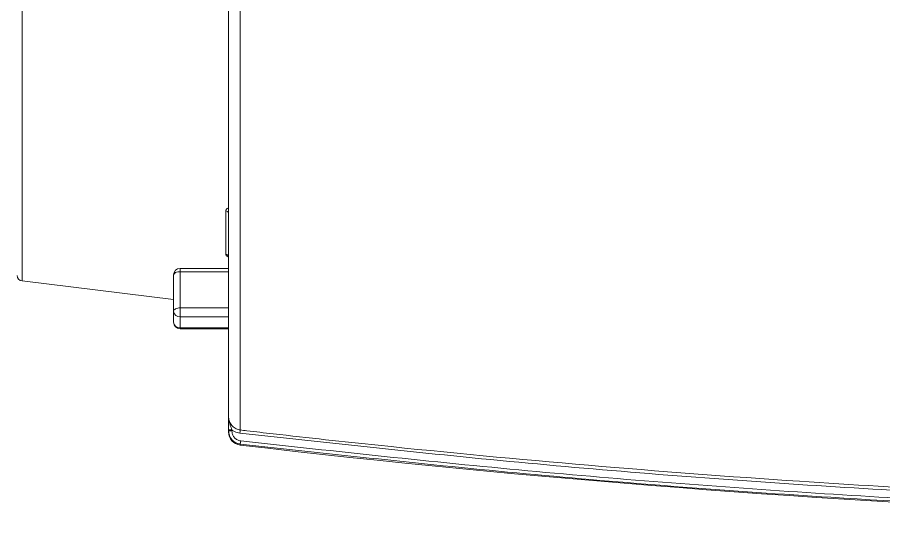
# Model space of a CAD drawing. Extents: x 11 to 120, y 2 to 94.
# Drawn here: x 13.864 to 17.799, y 37.106 to 39.385 of the extents above; entities that cross this region are included whole.
import ezdxf

# ---------------------------------------------------------------- set-up
doc = ezdxf.new("R2010")
doc.units = 0
doc.header["$MEASUREMENT"] = 0
doc.linetypes.add('SLD-Solid', pattern=[0])
doc.layers.add('OBJECT', color=7, linetype='CONTINUOUS')

msp = doc.modelspace()

# ---------------------------------------------------------------- linework, layer by layer
at = {"layer": 'OBJECT', "color": 7, "linetype": 'SLD-Solid', "lineweight": 15}
for p, q in [((13.8858, 39.5086), (13.8858, 38.1867)), ((14.8238, 37.5691), (14.8238, 39.4803)), ((14.8769, 39.4909), (14.8769, 37.5092)), ((14.8107, 38.3075), (14.8107, 38.5054)), ((14.8238, 38.1322), (14.8238, 38.4931)), ((14.5738, 38.0492), (14.5738, 38.2138)), ((14.8238, 38.2438), (14.6038, 38.2438)), ((14.6038, 38.2288), (14.6038, 38.2438)), ((14.6038, 38.2288), (14.6038, 38.0642)), ((14.8238, 38.2288), (14.6038, 38.2288)), ((13.8858, 38.1867), (14.5738, 38.1022)), ((14.6038, 38.0235), (14.6038, 38.0642)), ((14.6038, 38.0642), (14.8238, 38.0642)), ((14.5738, 37.9992), (14.5738, 38.0492)), ((14.8238, 38.0235), (14.6038, 38.0235)), ((14.6038, 38.0235), (14.6038, 37.973)), ((14.6038, 37.973), (14.8238, 37.973)), ((14.6038, 37.9692), (14.6038, 37.973)), ((14.6038, 37.9692), (14.8238, 37.9692)), ((14.8238, 37.9504), (14.8238, 37.9692)), ((14.8238, 37.5876), (14.8238, 37.9504)), ((14.8238, 37.505), (14.8238, 37.5097)), ((14.8238, 37.5002), (14.8238, 37.505)), ((14.8388, 37.5093), (14.8388, 37.5046)), ((14.8769, 37.4453), (14.8769, 37.4406))]:
    msp.add_line(p, q, dxfattribs=at)
at = {"layer": 'OBJECT', "color": 7, "linetype": 'SLD-Solid', "lineweight": 15, "flags": 128}
for points in [[(14.6038, 38.2288), (14.598, 38.2285), (14.5924, 38.2277), (14.5872, 38.2263), (14.5826, 38.2244), (14.5789, 38.2221), (14.5761, 38.2195), (14.5744, 38.2167), (14.5738, 38.2138)], [(14.5738, 38.0492), (14.5744, 38.0522), (14.5761, 38.055), (14.5789, 38.0576), (14.5826, 38.0598), (14.5872, 38.0617), (14.5924, 38.0631), (14.598, 38.0639), (14.6038, 38.0642)]]:
    msp.add_lwpolyline(points, dxfattribs=at)
at = {"layer": 'OBJECT', "color": 7, "linetype": 'SLD-Solid', "lineweight": 15}
for centre, radius, start, end in [((14.8104, 38.4919), 0.0135, 5.2573, 88.9135), ((14.8097, 38.2934), 0.0141, 2.585, 86.1946), ((14.8179, 38.2952), 0.0058, 348.8558, 39.172), ((13.8888, 38.2115), 0.025, 180, 263), ((14.6038, 38.2138), 0.03, 90, 180), ((14.6018, 38.0516), 0.0281, 184.7362, 274.0586), ((14.6038, 37.9992), 0.03, 180, 270), ((14.6021, 38.0012), 0.0283, 184.0833, 273.5705), ((14.8351, 37.6524), 0.1431, 265.4993, 271.4942), ((14.8351, 37.6477), 0.1431, 265.4993, 271.4942), ((22.5659, 36.5959), 7.7431, 173.22641, 173.33424), ((14.8838, 37.5002), 0.06, 180, 263.3268), ((7.3347, 38.3407), 7.5952, 353.22984, 353.33985), ((20.7638, 87.7573), 50.66, 263.32684, 267.85707)]:
    msp.add_arc(centre, radius, start, end, dxfattribs=at)
for points, knots in [([(14.8238, 38.5181), (14.8215, 38.5173), (14.8165, 38.5155), (14.8117, 38.511), (14.811, 38.5072), (14.8107, 38.5054)], [0, 0, 0, 0, 0.310093, 0.655248, 1, 1, 1, 1]), ([(14.8107, 38.3075), (14.8108, 38.3067), (14.8111, 38.3044), (14.8144, 38.3007), (14.819, 38.2974), (14.8228, 38.2961), (14.8237, 38.2959)], [0, 0, 0, 0, 0.195983, 0.546679, 0.900269, 1, 1, 1, 1]), ([(14.8238, 38.1322), (14.8238, 38.1321), (14.8238, 38.1293), (14.8238, 38.1257), (14.8238, 38.124), (14.8238, 38.1237)], [0, 0, 0, 0, 0.034095, 0.7945, 1, 1, 1, 1]), ([(14.8238, 37.5691), (14.8239, 37.5669), (14.8242, 37.558), (14.8287, 37.5426), (14.8404, 37.5259), (14.857, 37.5135), (14.8703, 37.5106), (14.8769, 37.5092)], [0, 0, 0, 0, 0.075052, 0.307533, 0.538872, 0.769495, 1, 1, 1, 1]), ([(14.8388, 37.5093), (14.8375, 37.513), (14.8333, 37.5242), (14.8271, 37.5413), (14.8243, 37.5572), (14.8239, 37.566), (14.8238, 37.5684), (14.8238, 37.569), (14.8238, 37.5691)], [0, 0, 0, 0, 0.183054, 0.560692, 0.883614, 0.968523, 0.995126, 1, 1, 1, 1]), ([(14.8238, 37.5097), (14.8238, 37.5147), (14.8238, 37.5286), (14.8238, 37.5467), (14.8238, 37.5605), (14.8238, 37.5673), (14.8238, 37.569), (14.8238, 37.5691)], [0, 0, 0, 0, 0.221545, 0.607296, 0.898478, 0.996081, 1, 1, 1, 1]), ([(14.8769, 37.4453), (14.8749, 37.4456), (14.8662, 37.4469), (14.8515, 37.453), (14.8362, 37.4666), (14.8258, 37.4847), (14.8245, 37.4982), (14.8238, 37.505)], [0, 0, 0, 0, 0.070188, 0.302024, 0.534524, 0.767309, 1, 1, 1, 1]), ([(14.8752, 37.4947), (14.8668, 37.4964), (14.8538, 37.4991), (14.8428, 37.5066), (14.8388, 37.5093)], [0, 0, 0, 0, 0.635829, 1, 1, 1, 1]), ([(14.8388, 37.5046), (14.8393, 37.4995), (14.8403, 37.4893), (14.8481, 37.4758), (14.8596, 37.4656), (14.8706, 37.461), (14.8771, 37.46), (14.8786, 37.4598)], [0, 0, 0, 0, 0.232846, 0.465705, 0.698166, 0.929864, 1, 1, 1, 1]), ([(14.8769, 37.5092), (14.8868, 37.508), (14.9365, 37.5022), (15.1451, 37.4781), (15.662, 37.4215), (16.4586, 37.3458), (17.5742, 37.2612), (18.8503, 37.1951), (19.9667, 37.1679), (20.6047, 37.1661), (20.7638, 37.1656)], [0, 0, 0, 0, 0.005085, 0.025423, 0.106777, 0.26949, 0.432262, 0.675585, 0.919105, 1, 1, 1, 1]), ([(20.7638, 37.1511), (20.6047, 37.1515), (19.9943, 37.1532), (18.9326, 37.1781), (17.5788, 37.2454), (16.2254, 37.347), (15.3254, 37.4455), (14.8752, 37.4947)], [0, 0, 0, 0, 0.08089, 0.310253, 0.539781, 0.769807, 1, 1, 1, 1]), ([(20.107, 37.1061), (20.097, 37.1062), (20.047, 37.1069), (19.837, 37.11), (19.3171, 37.1207), (18.5174, 37.1485), (17.4301, 37.2074), (16.2156, 37.2988), (15.3232, 37.3965), (14.8769, 37.4453)], [0, 0, 0, 0, 0.005722, 0.028608, 0.120153, 0.30325, 0.486414, 0.743115, 1, 1, 1, 1]), ([(14.8786, 37.4598), (15.3129, 37.4121), (16.1818, 37.3168), (17.4903, 37.2174), (18.8022, 37.147), (19.6785, 37.1294), (20.1168, 37.1205)], [0, 0, 0, 0, 0.249577, 0.499323, 0.749577, 1, 1, 1, 1])]:
    msp.add_open_spline(points, degree=3, knots=knots, dxfattribs=at)

doc.saveas('drawing.dxf')
